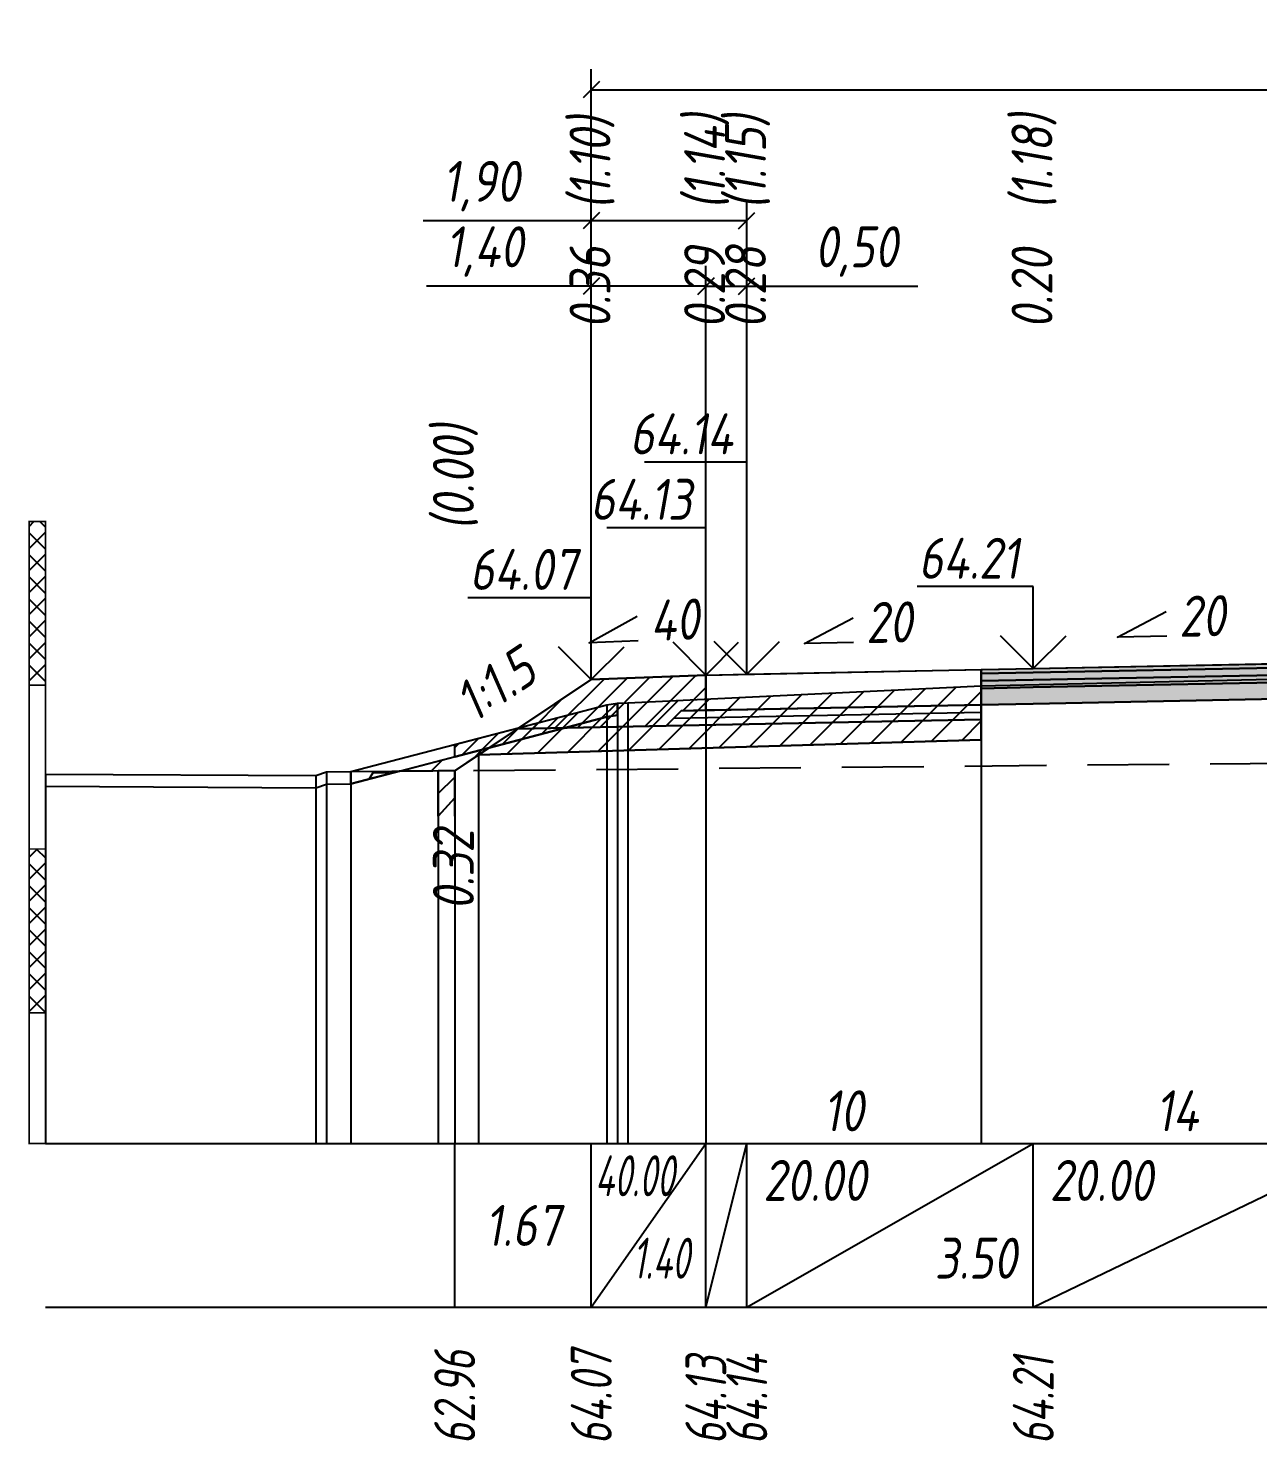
# Model space of a CAD drawing. Extents: x -717 to 1451, y -133302 to 233.
# Drawn here: x 78.9 to 154.1, y -42958.2 to -42871.9 of the extents above; entities that cross this region are included whole.
import ezdxf
from ezdxf.enums import TextEntityAlignment as Align

# ---------------------------------------------------------------- set-up
doc = ezdxf.new("R2010")
doc.units = 0
doc.linetypes.add('штриховая', pattern=[0.75, 0.5, -0.25])
for name, color, linetype in [('Интерполированный поперечник', 2, 'Continuous'), ('Код_514', 1, 'Continuous'), ('Контур_0', 7, 'Continuous'), ('Контур_2521', 7, 'Continuous'), ('Контур_2564', 7, 'Continuous'), ('Контур_2660', 7, 'Continuous'), ('Контур_2665', 7, 'Continuous'), ('Контур_400', 7, 'Continuous'), ('Контур_508', 7, 'Continuous'), ('Контур_512', 7, 'Continuous'), ('Контур_513', 7, 'Continuous'), ('Контур_818', 7, 'Continuous'), ('Красный поперечник', 1, 'Continuous'), ('Линейка абсолютных высот', 7, 'Continuous'), ('Объём_2501', 7, 'Continuous'), ('Объём_2564', 7, 'Continuous'), ('Объём_2650', 7, 'Continuous'), ('Объём_2660', 7, 'Continuous'), ('Объём_2661', 7, 'Continuous'), ('Объём_2663', 7, 'Continuous'), ('Объём_2665', 7, 'Continuous'), ('Объём_2666', 7, 'Continuous'), ('Объём_2753', 7, 'Continuous'), ('Откосы', 7, 'Continuous'), ('Отметки покрытия', 7, 'Continuous'), ('Рабочие отметки', 7, 'Continuous'), ('Рабочие отметки доп.', 7, 'Continuous'), ('Слои выравнивания', 7, 'Continuous'), ('Таблица', 7, 'Continuous'), ('Уклоны проезжей части', 7, 'Continuous'), ('Черный поперечник', 3, 'Continuous')]:
    doc.layers.add(name, color=color, linetype=linetype)
for name, color, linetype, true_color in [('Контур_2540', 2, 'Continuous', 0xffff00), ('Контур_2560', 2, 'Continuous', 0xffff00), ('Контур_2561', 7, 'Continuous', 0xff8040), ('Контур_2562', 3, 'Continuous', 0x00ff00), ('Контур_2563', 7, 'Continuous', 0xff8000), ('Контур_2570', 7, 'Continuous', 0x80ff00), ('Контур_2583', 3, 'Continuous', 0x00ff00), ('Контур_2725', 7, 'Continuous', 0x323232), ('Контур_2736', 4, 'Continuous', 0x00ffff), ('Контур_2737', 4, 'Continuous', 0x00ffff), ('Контур_2738', 4, 'Continuous', 0x00ffff), ('Контур_2739', 4, 'Continuous', 0x00ffff), ('Контур_2741', 4, 'Continuous', 0x00ffff), ('Контур_2742', 4, 'Continuous', 0x00ffff), ('Контур_2743', 4, 'Continuous', 0x00ffff), ('Контур_2744', 7, 'Continuous', 0xa4ffff), ('Контур_2745', 7, 'Continuous', 0xa4ffff), ('Контур_2747', 4, 'Continuous', 0x00ffff), ('Контур_2748', 4, 'Continuous', 0x00ffff), ('Контур_2749', 4, 'Continuous', 0x00ffff), ('Контур_2750', 4, 'Continuous', 0x00ffff), ('Контур_2751', 4, 'Continuous', 0x00ffff), ('Контур_2752', 4, 'Continuous', 0x00ffff), ('Контур_2760', 7, 'Continuous', 0x323232), ('Контур_2761', 7, 'Continuous', 0x323232), ('Контур_2762', 7, 'Continuous', 0x323232), ('Контур_2763', 7, 'Continuous', 0x323232), ('Контур_402', 7, 'Continuous', 0xff6464), ('Контур_703', 4, 'Continuous', 0x00ffff), ('Контур_705', 4, 'Continuous', 0x00ffff), ('Контур_707', 4, 'Continuous', 0x00ffff), ('Контур_720', 131, 'Continuous', 0xaaffff), ('Объём_2500', 7, 'Continuous', 0xc0c0c0), ('Объём_2520', 7, 'Continuous', 0x80ffff), ('Объём_2540', 2, 'Continuous', 0xffff00), ('Объём_2560', 2, 'Continuous', 0xffff00), ('Объём_2561', 7, 'Continuous', 0xff8040), ('Объём_2562', 3, 'Continuous', 0x00ff00), ('Объём_2563', 7, 'Continuous', 0xff8000), ('Объём_2570', 7, 'Continuous', 0x80ff00), ('Объём_2583', 3, 'Continuous', 0x00ff00), ('Объём_2592', 3, 'Continuous', 0x00ff00), ('Объём_2596', 3, 'Continuous', 0x00ff00), ('Объём_2600', 7, 'Continuous', 0x808000), ('Объём_2746', 2, 'Continuous', 0xffff00)]:
    doc.layers.add(name, color=color, linetype=linetype, true_color=true_color)
doc.styles.get("Standard").update_dxf_attribs({"font": 'txt', "height": 2.5})
doc.styles.add('М', font='romand.shx', dxfattribs={"width": 0.8, "oblique": 10, "height": 2.5})
doc.dimstyles.new('ISO-25', dxfattribs={"dimtxt": 2.5, "dimasz": 2.5, "dimexe": 1.25, "dimexo": 0.625, "dimtad": 1, "dimtxsty": 'Standard', "dimcen": 2.5, "dimadec": 0, "dimazin": 0, "dimtfac": 1, "dimtmove": 0, "dimatfit": 3, "dimfxl": 1, "dimarcsym": 0})
pattern_1 = [(45.0000013, (0, 0), (-0.67351924, 0.67351921), []), (135.0000003, (0, 0), (-0.673519222, -0.67351923), [])]

# ---------------------------------------------------------------- blocks, each defined once
blk = doc.blocks.new('_Oblique')
at = {"color": 0, "linetype": 'ByBlock', "lineweight": -2}
blk.add_line((-0.5, -0.5), (0.5, 0.5), dxfattribs=at)
blk = doc.blocks.new('*D1003')
at = {"color": 0, "lineweight": -2, "transparency": 16777216}
for p, q in [((113.344, -42911.099), (113.344, -42886.379)), ((120.344, -42910.819), (120.344, -42886.379)), ((113.344, -42887.629), (103.283, -42887.629)), ((120.344, -42887.629), (113.344, -42887.629))]:
    blk.add_line(p, q, dxfattribs=at)
at = {"layer": 'Defpoints', "color": 0, "transparency": 16777216}
for p in [(120.344, -42887.629), (113.344, -42911.724), (120.344, -42911.444)]:
    blk.add_point(p, dxfattribs=at)
at = {"color": 0, "lineweight": -2, "transparency": 16777216, "rotation": 180}
blk.add_blockref('_Oblique', (113.344, -42887.629), dxfattribs=at)
at = {"color": 0, "lineweight": -2, "transparency": 16777216}
blk.add_blockref('_Oblique', (120.344, -42887.629), dxfattribs=at)
at = {"color": 0, "transparency": 16777216, "insert": (106.823, -42885.516), "char_height": 2.5, "width": 8.75, "attachment_point": 5, "style": 'М'}
blk.add_mtext('1,40', dxfattribs=at)
blk = doc.blocks.new('*D1005')
at = {"color": 0, "lineweight": -2, "transparency": 16777216}
for p, q in [((120.344, -42910.819), (120.344, -42886.379)), ((122.844, -42910.769), (122.844, -42886.379)), ((120.344, -42887.629), (122.844, -42887.629)), ((122.844, -42887.629), (133.298, -42887.629))]:
    blk.add_line(p, q, dxfattribs=at)
at = {"layer": 'Defpoints', "color": 0, "transparency": 16777216}
for p in [(122.844, -42887.629), (120.344, -42911.444), (122.844, -42911.394)]:
    blk.add_point(p, dxfattribs=at)
at = {"color": 0, "lineweight": -2, "transparency": 16777216, "rotation": 180}
blk.add_blockref('_Oblique', (120.344, -42887.629), dxfattribs=at)
at = {"color": 0, "lineweight": -2, "transparency": 16777216}
blk.add_blockref('_Oblique', (122.844, -42887.629), dxfattribs=at)
at = {"color": 0, "transparency": 16777216, "insert": (129.537, -42885.516), "char_height": 2.5, "width": 9.16667, "attachment_point": 5, "style": 'М'}
blk.add_mtext('0,50', dxfattribs=at)
blk = doc.blocks.new('*D1008')
at = {"color": 0, "lineweight": -2, "transparency": 16777216}
for p, q in [((113.344, -42911.099), (113.344, -42882.379)), ((122.844, -42910.769), (122.844, -42882.379)), ((113.344, -42883.629), (103.076, -42883.629)), ((122.844, -42883.629), (113.344, -42883.629))]:
    blk.add_line(p, q, dxfattribs=at)
at = {"layer": 'Defpoints', "color": 0, "transparency": 16777216}
for p in [(122.844, -42883.629), (113.344, -42911.724), (122.844, -42911.394)]:
    blk.add_point(p, dxfattribs=at)
at = {"color": 0, "lineweight": -2, "transparency": 16777216, "rotation": 180}
blk.add_blockref('_Oblique', (113.344, -42883.629), dxfattribs=at)
at = {"color": 0, "lineweight": -2, "transparency": 16777216}
blk.add_blockref('_Oblique', (122.844, -42883.629), dxfattribs=at)
at = {"color": 0, "transparency": 16777216, "insert": (106.617, -42881.516), "char_height": 2.5, "width": 8.75, "attachment_point": 5, "style": 'М'}
blk.add_mtext('1,90', dxfattribs=at)
blk = doc.blocks.new('*D1009')
at = {"color": 0, "lineweight": -2, "transparency": 16777216}
for p, q in [((113.344, -42911.099), (113.344, -42874.379)), ((213.631, -42911.195), (213.631, -42874.379)), ((113.344, -42875.629), (213.631, -42875.629))]:
    blk.add_line(p, q, dxfattribs=at)
at = {"layer": 'Defpoints', "color": 0, "transparency": 16777216}
for p in [(213.631, -42875.629), (113.344, -42911.724), (213.631, -42911.82)]:
    blk.add_point(p, dxfattribs=at)
at = {"color": 0, "lineweight": -2, "transparency": 16777216, "rotation": 180}
blk.add_blockref('_Oblique', (113.344, -42875.629), dxfattribs=at)
at = {"color": 0, "lineweight": -2, "transparency": 16777216}
blk.add_blockref('_Oblique', (213.631, -42875.629), dxfattribs=at)
at = {"color": 0, "transparency": 16777216, "insert": (163.488, -42873.516), "char_height": 2.5, "width": 11.66667, "attachment_point": 5, "style": 'М'}
blk.add_mtext('20,06', dxfattribs=at)

msp = doc.modelspace()

# ---------------------------------------------------------------- hatches: boundary and pattern name
at = {"layer": 'Линейка абсолютных высот'}
h = msp.add_hatch(dxfattribs=at)
h.set_pattern_fill('ANSI37', scale=0.3, style=0)
h.set_pattern_definition(pattern_1)
h.paths.add_polyline_path([(80, -42912.007), (80, -42902.007), (79, -42902.007), (79, -42912.007)])
h = msp.add_hatch(dxfattribs=at)
h.set_pattern_fill('ANSI37', scale=0.3, style=0)
h.set_pattern_definition(pattern_1)
h.paths.add_polyline_path([(80, -42932.007), (80, -42922.007), (79, -42922.007), (79, -42932.007)])
at = {"layer": 'Объём_2563'}
h = msp.add_hatch(dxfattribs=at)
h.set_pattern_fill('ANSI31', color=256, scale=0.3)
h.paths.add_polyline_path([(113.344, -42911.662), (120.344, -42911.382), (120.344, -42913.532), (118.844, -42913.562), (117.926, -42914.48), (108.844, -42914.662)])
at = {"layer": 'Объём_2570'}
h = msp.add_hatch(dxfattribs=at)
h.set_pattern_fill('ANSI31', color=256, scale=0.2)
h.paths.add_polyline_path([(114.939, -42913.84), (114.285, -42913.942), (105, -42916.372), (105, -42915.622), (114.285, -42913.192), (114.939, -42913.09)])
at = {"layer": 'Объём_2600'}
h = msp.add_hatch(dxfattribs=at)
h.set_pattern_fill('ANSI31', color=6, scale=0.4)
h.paths.add_polyline_path([(115.571, -42913.071), (137.167, -42912.032), (137.167, -42915.334), (106.453, -42916.256), (105, -42917.224), (105, -42918.88), (104, -42920), (104, -42917.233), (101.624, -42917.255), (114.285, -42913.942), (114.939, -42913.84), (114.939, -42913.09)])
h = msp.add_hatch(dxfattribs=at)
h.set_pattern_fill('HONEY', color=5, scale=0.3)
h.paths.add_polyline_path([(98.655, -42918.032), (98.655, -42917.282), (101.624, -42917.255)])
at = {"layer": 'Слои выравнивания'}
for color, points in [(2, [(137.167, -42911.045), (140.344, -42910.982), (159.248, -42910.604), (159.529, -42910.598), (161.094, -42910.567), (161.094, -42910.817), (159.529, -42910.848), (159.248, -42910.854), (140.344, -42911.232), (137.167, -42911.295)]), (3, [(137.167, -42911.295), (140.344, -42911.232), (159.248, -42910.854), (159.529, -42910.848), (161.094, -42910.817), (161.094, -42911.267), (159.529, -42911.298), (159.248, -42911.304), (140.344, -42911.682), (137.167, -42911.745)]), (4, [(137.167, -42911.745), (140.344, -42911.682), (159.248, -42911.304), (159.529, -42911.298), (161.094, -42911.267), (161.094, -42911.717), (159.529, -42911.748), (159.248, -42911.754), (140.344, -42912.132), (137.167, -42912.195)]), (5, [(137.167, -42912.195), (140.344, -42912.132), (159.248, -42911.754), (159.529, -42911.748), (161.094, -42911.717), (161.094, -42912.717), (159.529, -42912.748), (159.248, -42912.754), (140.344, -42913.132), (137.167, -42913.195)])]:
    msp.add_hatch(color=color, dxfattribs=at).paths.add_polyline_path(points)

# ---------------------------------------------------------------- linework, layer by layer
at = {"layer": 'Интерполированный поперечник', "linetype": 'штриховая', "ltscale": 10, "flags": 128}
msp.add_lwpolyline([(98.655, -42917.282), (214.459, -42916.23)], dxfattribs=at)
at = {"layer": 'Код_514'}
for p, q in [((105, -42950), (105, -42940)), ((113.344, -42950), (113.344, -42940)), ((113.344, -42950), (120.344, -42940)), ((120.344, -42950), (120.344, -42940)), ((120.344, -42950), (122.844, -42940)), ((122.844, -42950), (122.844, -42940)), ((122.844, -42950), (140.344, -42940)), ((140.344, -42950), (140.344, -42940)), ((140.344, -42950), (161.094, -42940))]:
    msp.add_line(p, q, dxfattribs=at)
at = {"layer": 'Контур_0', "flags": 128}
for points in [[(113.344, -42911.662), (105, -42917.224), (105, -42917.224), (105, -42917.224), (105, -42917.224), (105, -42917.224), (105, -42917.224), (105, -42917.224), (105, -42917.224), (105, -42917.224), (105, -42917.224), (105, -42917.224), (105, -42917.224), (105, -42917.224), (105, -42917.224), (105, -42920)], [(113.344, -42911.662), (105, -42917.224), (105, -42917.224), (105, -42917.224), (105, -42917.224), (105, -42917.224), (105, -42917.224), (105, -42917.224), (105, -42917.224), (105, -42917.224), (105, -42917.224), (105, -42917.224), (105, -42917.224), (105, -42917.224), (105, -42917.224), (105, -42920), (105, -42920), (105, -42917.224), (105, -42917.224), (105, -42917.224), (105, -42917.224), (105, -42917.224), (105, -42917.224), (105, -42917.224), (105, -42917.224), (105, -42917.224), (105, -42917.224), (105, -42917.224), (105, -42917.224), (105, -42917.224)], [(122.844, -42913.482), (120.344, -42913.532), (120.344, -42911.382), (137.167, -42911.045), (137.167, -42913.195), (122.844, -42913.482), (122.844, -42913.482)], [(118.844, -42913.562), (137.167, -42913.195), (137.167, -42914.095), (117.926, -42914.48), (118.844, -42913.562), (118.844, -42913.562)], [(108.844, -42914.662), (117.926, -42914.48), (118.844, -42913.562), (120.344, -42913.532)]]:
    msp.add_lwpolyline(points, dxfattribs=at)
at = {"layer": 'Контур_2521', "color": 250, "flags": 128}
msp.add_lwpolyline([(118.385, -42914.021), (137.167, -42913.645)], dxfattribs=at)
at = {"layer": 'Контур_2540', "flags": 128}
msp.add_lwpolyline([(117.926, -42914.48), (137.167, -42914.095), (137.167, -42915.334), (106.453, -42916.256), (108.844, -42914.662), (117.926, -42914.48), (117.926, -42914.48)], dxfattribs=at)
at = {"layer": 'Контур_2560', "flags": 128}
msp.add_lwpolyline([(113.344, -42911.662), (113.344, -42911.662), (113.344, -42911.662), (120.344, -42911.382)], dxfattribs=at)
at = {"layer": 'Контур_2561', "flags": 128}
msp.add_lwpolyline([(120.344, -42911.382), (120.344, -42911.382), (113.344, -42911.662), (113.344, -42911.662), (120.344, -42911.382)], dxfattribs=at)
at = {"layer": 'Контур_2562', "flags": 128}
msp.add_lwpolyline([(113.344, -42911.662), (113.344, -42911.662), (113.344, -42911.662), (113.344, -42911.662), (113.344, -42911.662)], dxfattribs=at)
at = {"layer": 'Контур_2563', "flags": 128}
msp.add_lwpolyline([(113.344, -42911.662), (120.344, -42911.382), (120.344, -42913.532), (118.844, -42913.562), (117.926, -42914.48), (108.844, -42914.662), (113.344, -42911.662), (113.344, -42911.662)], dxfattribs=at)
at = {"layer": 'Контур_2564', "flags": 128}
msp.add_lwpolyline([(113.344, -42911.662), (120.344, -42911.382)], dxfattribs=at)
at = {"layer": 'Контур_2570', "flags": 128}
msp.add_lwpolyline([(80, -42918.176), (96.522, -42918.268), (97.16, -42918.047), (98.655, -42918.032), (98.655, -42918.032), (114.285, -42913.942), (114.939, -42913.84), (114.939, -42913.09), (115.571, -42913.071), (137.167, -42912.032), (159.248, -42911.523), (159.529, -42911.529), (161.094, -42911.558), (182.744, -42911.961), (185.786, -42912.139), (204.26, -42912.88), (204.26, -42913.63), (206.138, -42914.282), (214.459, -42916.98), (214.459, -42916.98), (216.788, -42917.243), (255.129, -42917.584)], dxfattribs=at)
at = {"layer": 'Контур_2583', "flags": 128}
msp.add_lwpolyline([(104, -42920), (105, -42918.88), (105, -42917.224), (104, -42917.224), (104, -42920)], dxfattribs=at)
at = {"layer": 'Контур_2660', "flags": 128}
msp.add_lwpolyline([(106.453, -42916.256), (137.167, -42915.334)], dxfattribs=at)
at = {"layer": 'Контур_2665', "flags": 128}
msp.add_lwpolyline([(113.344, -42911.662), (113.344, -42911.662)], dxfattribs=at)
at = {"layer": 'Контур_2725', "flags": 128}
msp.add_lwpolyline([(137.167, -42913.195), (140.344, -42913.132), (159.248, -42912.754), (159.529, -42912.748), (161.094, -42912.717), (181.844, -42913.132), (182.744, -42913.15)], dxfattribs=at)
at = {"layer": 'Контур_2736', "flags": 128}
msp.add_lwpolyline([(113.344, -42911.662), (105, -42917.224)], dxfattribs=at)
at = {"layer": 'Контур_2737', "flags": 128}
msp.add_lwpolyline([(105, -42917.224), (105, -42917.224)], dxfattribs=at)
at = {"layer": 'Контур_2738', "flags": 128}
msp.add_lwpolyline([(105, -42917.224), (105, -42917.224)], dxfattribs=at)
at = {"layer": 'Контур_2739', "flags": 128}
msp.add_lwpolyline([(105, -42917.224), (105, -42917.224)], dxfattribs=at)
at = {"layer": 'Контур_2741', "flags": 128}
msp.add_lwpolyline([(105, -42917.224), (105, -42917.224)], dxfattribs=at)
at = {"layer": 'Контур_2742', "flags": 128}
msp.add_lwpolyline([(105, -42917.224), (105, -42917.224)], dxfattribs=at)
at = {"layer": 'Контур_2743', "flags": 128}
msp.add_lwpolyline([(105, -42917.224), (105, -42917.224)], dxfattribs=at)
at = {"layer": 'Контур_2744', "flags": 128}
msp.add_lwpolyline([(105, -42917.224), (105, -42917.224)], dxfattribs=at)
msp.add_lwpolyline([(105, -42917.224), (105, -42917.224)], dxfattribs=at)
msp.add_lwpolyline([(105, -42917.224), (105, -42917.224)], dxfattribs=at)
msp.add_lwpolyline([(105, -42917.224), (105, -42917.224)], dxfattribs=at)
msp.add_lwpolyline([(105, -42917.224), (105, -42917.224)], dxfattribs=at)
msp.add_lwpolyline([(105, -42917.224), (105, -42917.224)], dxfattribs=at)
at = {"layer": 'Контур_2745', "flags": 128}
msp.add_lwpolyline([(105, -42917.224), (105, -42917.224)], dxfattribs=at)
msp.add_lwpolyline([(105, -42917.224), (105, -42917.224)], dxfattribs=at)
msp.add_lwpolyline([(105, -42917.224), (105, -42917.224)], dxfattribs=at)
msp.add_lwpolyline([(105, -42917.224), (105, -42917.224)], dxfattribs=at)
msp.add_lwpolyline([(105, -42917.224), (105, -42917.224)], dxfattribs=at)
msp.add_lwpolyline([(105, -42917.224), (105, -42917.224)], dxfattribs=at)
at = {"layer": 'Контур_2747', "flags": 128}
msp.add_lwpolyline([(105, -42917.224), (105, -42917.224)], dxfattribs=at)
at = {"layer": 'Контур_2748', "flags": 128}
msp.add_lwpolyline([(105, -42917.224), (105, -42917.224)], dxfattribs=at)
at = {"layer": 'Контур_2749', "flags": 128}
msp.add_lwpolyline([(105, -42917.224), (105, -42917.224)], dxfattribs=at)
at = {"layer": 'Контур_2750', "flags": 128}
msp.add_lwpolyline([(105, -42917.224), (105, -42917.224)], dxfattribs=at)
at = {"layer": 'Контур_2751', "flags": 128}
msp.add_lwpolyline([(105, -42917.224), (105, -42917.224)], dxfattribs=at)
at = {"layer": 'Контур_2752', "flags": 128}
msp.add_lwpolyline([(105, -42917.224), (105, -42917.224)], dxfattribs=at)
at = {"layer": 'Контур_2760', "flags": 128}
msp.add_lwpolyline([(137.167, -42911.045), (140.344, -42910.982), (159.248, -42910.604), (159.529, -42910.598), (161.094, -42910.567), (181.844, -42910.982), (182.744, -42911)], dxfattribs=at)
at = {"layer": 'Контур_2761', "flags": 128}
msp.add_lwpolyline([(137.167, -42911.295), (140.344, -42911.232), (159.248, -42910.854), (159.529, -42910.848), (161.094, -42910.817), (181.844, -42911.232), (182.744, -42911.25)], dxfattribs=at)
at = {"layer": 'Контур_2762', "flags": 128}
msp.add_lwpolyline([(137.167, -42911.745), (140.344, -42911.682), (159.248, -42911.304), (159.529, -42911.298), (161.094, -42911.267), (181.844, -42911.682), (182.744, -42911.7)], dxfattribs=at)
at = {"layer": 'Контур_2763', "flags": 128}
msp.add_lwpolyline([(137.167, -42912.195), (140.344, -42912.132), (159.248, -42911.754), (159.529, -42911.748), (161.094, -42911.717), (181.844, -42912.132), (182.744, -42912.15)], dxfattribs=at)
at = {"layer": 'Контур_400', "flags": 128}
msp.add_lwpolyline([(120.344, -42911.382), (122.844, -42911.332), (122.844, -42911.332), (122.844, -42911.332), (122.844, -42911.332), (122.844, -42911.332), (122.844, -42911.332), (140.344, -42910.982), (161.094, -42910.567)], dxfattribs=at)
at = {"layer": 'Контур_402', "flags": 128}
msp.add_lwpolyline([(106.453, -42916.256), (137.167, -42915.334), (137.167, -42913.195), (161.094, -42912.717), (182.744, -42913.15), (182.744, -42915.266), (220.598, -42916.402)], dxfattribs=at)
at = {"layer": 'Контур_508', "flags": 128}
msp.add_lwpolyline([(104, -42920), (105, -42918.88), (105, -42917.224), (106.453, -42916.256), (137.167, -42915.334), (137.167, -42913.195), (161.094, -42912.717), (182.744, -42913.15), (182.744, -42915.266), (220.598, -42916.402), (224.521, -42919.017), (226.521, -42919.017), (230.129, -42916.611)], dxfattribs=at)
at = {"layer": 'Контур_512', "flags": 128}
msp.add_lwpolyline([(104, -42920), (105, -42918.88), (105, -42917.224), (106.453, -42916.256), (137.167, -42915.334)], dxfattribs=at)
at = {"layer": 'Контур_513', "flags": 128}
msp.add_lwpolyline([(104, -42920), (105, -42918.88), (105, -42917.224), (106.453, -42916.256), (137.167, -42915.334), (137.167, -42913.195), (161.094, -42912.717), (182.744, -42913.15), (182.744, -42915.266), (220.598, -42916.402), (224.521, -42919.017), (226.521, -42919.017), (230.129, -42916.611)], dxfattribs=at)
at = {"layer": 'Контур_703', "flags": 128}
for points in [[(113.344, -42911.662), (105, -42917.224)], [(105, -42917.224), (105, -42920)]]:
    msp.add_lwpolyline(points, dxfattribs=at)
at = {"layer": 'Контур_705', "flags": 128}
msp.add_lwpolyline([(105, -42917.224), (105, -42917.224)], dxfattribs=at)
at = {"layer": 'Контур_707', "flags": 128}
msp.add_lwpolyline([(105, -42920), (105, -42917.224)], dxfattribs=at)
at = {"layer": 'Контур_720', "flags": 128}
msp.add_lwpolyline([(105, -42920), (105, -42920)], dxfattribs=at)
at = {"layer": 'Контур_818', "flags": 128}
msp.add_lwpolyline([(105, -42916.372), (114.285, -42913.942), (114.939, -42913.84), (114.939, -42913.09), (115.571, -42913.071), (137.167, -42912.032), (159.248, -42911.523), (159.529, -42911.529), (161.094, -42911.558), (182.744, -42911.961), (185.786, -42912.139), (204.26, -42912.88), (204.26, -42913.63), (206.138, -42914.282), (214.459, -42916.98), (214.459, -42916.98), (216.788, -42917.243), (230.129, -42917.361)], dxfattribs=at)
at = {"layer": 'Красный поперечник'}
for p, q in [((140.344, -42910.982), (161.094, -42910.567)), ((105, -42917.224), (113.344, -42911.662)), ((113.344, -42911.662), (120.344, -42911.382)), ((120.344, -42911.382), (122.844, -42911.332)), ((122.844, -42911.332), (140.344, -42910.982)), ((137.167, -42915.334), (137.167, -42940)), ((106.453, -42916.256), (106.453, -42940)), ((105, -42917.224), (105, -42940)), ((105, -42918.88), (105, -42940)), ((104, -42920), (104, -42940))]:
    msp.add_line(p, q, dxfattribs=at)
at = {"layer": 'Линейка абсолютных высот', "color": 7, "const_width": 0.1, "flags": 128}
for points in [[(80, -42912.007), (80, -42902.007), (79, -42902.007), (79, -42912.007), (80, -42912.007)], [(80, -42922.007), (80, -42912.007), (79, -42912.007), (79, -42922.007), (80, -42922.007)], [(80, -42932.007), (80, -42922.007), (79, -42922.007), (79, -42932.007), (80, -42932.007)], [(80, -42940), (80, -42932.007), (79, -42932.007), (79, -42940), (80, -42940)]]:
    msp.add_lwpolyline(points, dxfattribs=at)
at = {"layer": 'Объём_2500', "flags": 128}
msp.add_lwpolyline([(122.844, -42913.482), (120.344, -42913.532), (120.344, -42911.382), (137.167, -42911.045), (137.167, -42913.195), (122.844, -42913.482), (122.844, -42913.482)], dxfattribs=at)
at = {"layer": 'Объём_2501', "flags": 128}
msp.add_lwpolyline([(120.344, -42911.382), (122.844, -42911.332), (122.844, -42911.332), (122.844, -42911.332), (122.844, -42911.332), (122.844, -42911.332), (122.844, -42911.332), (140.344, -42910.982), (161.094, -42910.567)], dxfattribs=at)
at = {"layer": 'Объём_2520', "color": 250, "flags": 128}
msp.add_lwpolyline([(118.844, -42913.562), (137.167, -42913.195), (137.167, -42914.095), (117.926, -42914.48), (118.844, -42913.562), (118.844, -42913.562)], dxfattribs=at)
at = {"layer": 'Объём_2540', "flags": 128}
msp.add_lwpolyline([(117.926, -42914.48), (137.167, -42914.095), (137.167, -42915.334), (106.453, -42916.256), (108.844, -42914.662), (117.926, -42914.48), (117.926, -42914.48)], dxfattribs=at)
at = {"layer": 'Объём_2560', "flags": 128}
msp.add_lwpolyline([(113.344, -42911.662), (113.344, -42911.662), (113.344, -42911.662), (120.344, -42911.382)], dxfattribs=at)
at = {"layer": 'Объём_2561', "flags": 128}
msp.add_lwpolyline([(120.344, -42911.382), (120.344, -42911.382), (113.344, -42911.662), (113.344, -42911.662), (120.344, -42911.382)], dxfattribs=at)
at = {"layer": 'Объём_2562', "flags": 128}
msp.add_lwpolyline([(113.344, -42911.662), (113.344, -42911.662), (113.344, -42911.662), (113.344, -42911.662), (113.344, -42911.662)], dxfattribs=at)
at = {"layer": 'Объём_2563', "color": 250, "flags": 128}
msp.add_lwpolyline([(113.344, -42911.662), (120.344, -42911.382), (120.344, -42913.532), (118.844, -42913.562), (117.926, -42914.48), (108.844, -42914.662), (113.344, -42911.662), (113.344, -42911.662)], dxfattribs=at)
at = {"layer": 'Объём_2564', "flags": 128}
msp.add_lwpolyline([(113.344, -42911.662), (120.344, -42911.382)], dxfattribs=at)
at = {"layer": 'Объём_2570', "flags": 128}
msp.add_lwpolyline([(114.939, -42913.84), (114.285, -42913.942), (105, -42916.372), (105, -42915.622), (114.285, -42913.192), (114.939, -42913.09), (114.939, -42913.84), (114.939, -42913.84)], dxfattribs=at)
at = {"layer": 'Объём_2583', "flags": 128}
msp.add_lwpolyline([(104, -42920), (105, -42918.88), (105, -42917.224), (104, -42917.224), (104, -42920)], dxfattribs=at)
at = {"layer": 'Объём_2592', "flags": 128}
msp.add_lwpolyline([(105, -42917.224), (105, -42920), (105, -42917.224)], dxfattribs=at)
at = {"layer": 'Объём_2596', "flags": 128}
msp.add_lwpolyline([(105, -42917.224), (105, -42920), (105, -42917.224)], dxfattribs=at)
at = {"layer": 'Объём_2600', "color": 5, "flags": 128}
msp.add_lwpolyline([(98.655, -42918.032), (98.655, -42917.282), (101.624, -42917.255), (98.655, -42918.032), (98.655, -42918.032)], dxfattribs=at)
at = {"layer": 'Объём_2650', "color": 6, "flags": 128}
msp.add_lwpolyline([(115.571, -42913.071), (137.167, -42912.032), (137.167, -42915.334), (106.453, -42916.256), (105, -42917.224), (105, -42918.88), (104, -42920), (104, -42917.233), (101.624, -42917.255), (114.285, -42913.942), (114.939, -42913.84), (114.939, -42913.09), (115.571, -42913.071), (115.571, -42913.071)], dxfattribs=at)
at = {"layer": 'Объём_2660', "flags": 128}
msp.add_lwpolyline([(106.453, -42916.256), (137.167, -42915.334)], dxfattribs=at)
at = {"layer": 'Объём_2661', "flags": 128}
msp.add_lwpolyline([(113.344, -42911.662), (105, -42917.224)], dxfattribs=at)
at = {"layer": 'Объём_2663', "flags": 128}
msp.add_lwpolyline([(105, -42917.224), (105, -42920), (105, -42917.224)], dxfattribs=at)
at = {"layer": 'Объём_2665', "flags": 128}
msp.add_lwpolyline([(113.344, -42911.662), (113.344, -42911.662)], dxfattribs=at)
at = {"layer": 'Объём_2666', "flags": 128}
msp.add_lwpolyline([(113.344, -42911.662), (105, -42917.224)], dxfattribs=at)
at = {"layer": 'Объём_2746', "flags": 128}
msp.add_lwpolyline([(115.571, -42913.071), (137.167, -42912.032), (137.167, -42915.334), (106.453, -42916.256), (107.106, -42915.82), (114.285, -42913.942), (114.939, -42913.84), (114.939, -42913.09), (115.571, -42913.071), (115.571, -42913.071)], dxfattribs=at)
at = {"layer": 'Объём_2753', "flags": 128}
msp.add_lwpolyline([(137.167, -42911.045), (137.167, -42911.045)], dxfattribs=at)
at = {"layer": 'Откосы', "color": 1, "flags": 128}
for points in [[(116.213, -42909.29), (113.216, -42909.41), (116.153, -42907.791)], [(129.368, -42909.39), (126.369, -42909.45), (129.338, -42907.89)], [(148.493, -42909.007), (145.494, -42909.067), (148.463, -42907.508)]]:
    msp.add_lwpolyline(points, dxfattribs=at)
at = {"layer": 'Отметки покрытия', "color": 1}
for p, q in [((122.844, -42898.382), (116.594, -42898.382)), ((122.844, -42911.332), (122.844, -42898.382)), ((120.344, -42902.382), (114.294, -42902.382)), ((120.344, -42911.382), (120.344, -42902.382)), ((140.344, -42905.982), (133.244, -42905.982)), ((140.344, -42910.982), (140.344, -42905.982)), ((113.344, -42906.662), (105.794, -42906.662)), ((113.344, -42911.662), (113.344, -42906.662)), ((140.344, -42910.982), (138.344, -42908.982)), ((140.344, -42910.982), (142.344, -42908.982)), ((113.344, -42911.662), (111.344, -42909.662)), ((113.344, -42911.662), (115.344, -42909.662)), ((120.344, -42911.382), (118.344, -42909.382)), ((120.344, -42911.382), (122.344, -42909.382)), ((122.844, -42911.332), (120.844, -42909.332)), ((122.844, -42911.332), (124.844, -42909.332))]:
    msp.add_line(p, q, dxfattribs=at)
at = {"layer": 'Слои выравнивания'}
for p, q in [((120.344, -42911.382), (120.344, -42940)), ((137.167, -42911.045), (137.167, -42940))]:
    msp.add_line(p, q, dxfattribs=at)
at = {"layer": 'Слои выравнивания', "color": 2, "flags": 128}
msp.add_lwpolyline([(137.167, -42911.045), (140.344, -42910.982), (159.248, -42910.604), (159.529, -42910.598), (161.094, -42910.567), (161.094, -42910.817), (159.529, -42910.848), (159.248, -42910.854), (140.344, -42911.232), (137.167, -42911.295)], close=True, dxfattribs=at)
at = {"layer": 'Слои выравнивания', "color": 3, "flags": 128}
msp.add_lwpolyline([(137.167, -42911.295), (140.344, -42911.232), (159.248, -42910.854), (159.529, -42910.848), (161.094, -42910.817), (161.094, -42911.267), (159.529, -42911.298), (159.248, -42911.304), (140.344, -42911.682), (137.167, -42911.745)], close=True, dxfattribs=at)
at = {"layer": 'Слои выравнивания', "color": 4, "flags": 128}
msp.add_lwpolyline([(137.167, -42911.745), (140.344, -42911.682), (159.248, -42911.304), (159.529, -42911.298), (161.094, -42911.267), (161.094, -42911.717), (159.529, -42911.748), (159.248, -42911.754), (140.344, -42912.132), (137.167, -42912.195)], close=True, dxfattribs=at)
at = {"layer": 'Слои выравнивания', "color": 5, "flags": 128}
msp.add_lwpolyline([(137.167, -42912.195), (140.344, -42912.132), (159.248, -42911.754), (159.529, -42911.748), (161.094, -42911.717), (161.094, -42912.717), (159.529, -42912.748), (159.248, -42912.754), (140.344, -42913.132), (137.167, -42913.195)], close=True, dxfattribs=at)
at = {"layer": 'Таблица'}
for p, q in [((80, -42940), (255.129, -42940)), ((80, -42950), (255.129, -42950))]:
    msp.add_line(p, q, dxfattribs=at)
at = {"layer": 'Черный поперечник', "color": 7}
for p, q in [((137.167, -42912.032), (137.167, -42940)), ((114.285, -42913.192), (114.285, -42940)), ((114.939, -42913.09), (114.939, -42940)), ((115.571, -42913.071), (115.571, -42940)), ((80, -42917.426), (80, -42940)), ((96.522, -42917.518), (96.522, -42940)), ((97.16, -42917.297), (97.16, -42940)), ((98.655, -42917.282), (98.655, -42940))]:
    msp.add_line(p, q, dxfattribs=at)
at = {"layer": 'Черный поперечник', "flags": 128}
msp.add_lwpolyline([(80, -42917.426), (96.522, -42917.518), (97.16, -42917.297), (98.655, -42917.282), (114.285, -42913.192), (114.939, -42913.09), (115.571, -42913.071), (137.167, -42912.032), (159.248, -42911.523), (159.529, -42911.529), (161.094, -42911.558), (182.744, -42911.961), (185.786, -42912.139), (204.26, -42912.88), (206.138, -42913.532), (214.459, -42916.23), (216.788, -42916.493), (255.129, -42916.834)], dxfattribs=at)

# ---------------------------------------------------------------- texts
at = {"layer": 'Код_514', "style": 'М', "oblique": 10}
for s, width, p in [('40.00', 0.6, (113.565, -42940.717)), ('20.00', 0.8, (123.844, -42941)), ('20.00', 0.8, (141.344, -42941))]:
    msp.add_text(s, height=2.5, dxfattribs=dict(at, width=width)).set_placement(p, align=Align.TOP_LEFT)
at = {"layer": 'Код_514', "style": 'М', "oblique": 10, "width": 0.8}
msp.add_text('1.67', height=2.5, dxfattribs=at).set_placement((109.172, -42945), align=Align.MIDDLE_CENTER)
at = {"layer": 'Код_514', "style": 'М', "oblique": 10}
for s, width, p in [('1.40', 0.6, (119.344, -42949)), ('3.50', 0.8, (139.344, -42949))]:
    msp.add_text(s, height=2.5, dxfattribs=dict(at, width=width)).set_placement(p, align=Align.BOTTOM_RIGHT)
at = {"layer": 'Код_514', "style": 'М', "oblique": 10, "width": 0.7}
for s, p in [('62.96', (105, -42958.382)), ('64.07', (113.344, -42958.382)), ('64.13', (120.344, -42958.382)), ('64.14', (122.844, -42958.382)), ('64.21', (140.344, -42958.382))]:
    msp.add_text(s, height=2.5, rotation=90, dxfattribs=at).set_placement(p, align=Align.MIDDLE_LEFT)
at = {"layer": 'Отметки покрытия', "color": 1, "style": 'М', "oblique": 10, "width": 0.8}
for s, p in [('64.14', (121.985, -42898.65)), ('64.13', (119.485, -42902.65)), ('64.21', (139.485, -42906.25)), ('64.07', (112.485, -42906.93))]:
    msp.add_text(s, height=2.5, dxfattribs=at).set_placement(p, align=Align.BOTTOM_RIGHT)
at = {"layer": 'Рабочие отметки', "color": 1, "style": 'М', "oblique": 10, "width": 0.8}
for s, p in [('0.28', (122.766, -42890.227)), ('0.36', (113.266, -42890.227)), ('0.29', (120.266, -42890.227)), ('0.20', (140.266, -42890.227))]:
    msp.add_text(s, height=2.5, rotation=90, dxfattribs=at).set_placement(p, align=Align.MIDDLE_LEFT)
msp.add_text('0.32', height=2.5, rotation=90, dxfattribs=at).set_placement((104.922, -42920.811), align=Align.MIDDLE_RIGHT)
at = {"layer": 'Рабочие отметки доп.', "color": 1, "style": 'М', "oblique": 10, "width": 0.8}
for s, p in [('(1.10)', (113.266, -42882.927)), ('(1.14)', (120.266, -42882.927)), ('(1.15)', (122.766, -42882.927)), ('(1.18)', (140.266, -42882.927)), ('(0.00)', (104.922, -42902.524))]:
    msp.add_text(s, height=2.5, rotation=90, dxfattribs=at).set_placement(p, align=Align.MIDDLE_LEFT)
at = {"layer": 'Слои выравнивания', "style": 'М', "oblique": 10, "width": 0.8}
for s, p in [('10', (128.756, -42940)), ('14', (149.131, -42940))]:
    msp.add_text(s, height=2.5, dxfattribs=at).set_placement(p, align=Align.BOTTOM_CENTER)
at = {"layer": 'Уклоны проезжей части', "color": 1, "style": 'М', "oblique": 10, "width": 0.8}
for s, rotation, p in [('20', 1.14576, (150.699, -42909.774)), ('40', 2.29061, (118.518, -42910.006)), ('20', 1.14576, (131.574, -42910.157)), ('1:1.5', 33.69007, (108.617, -42913.611))]:
    msp.add_text(s, height=2.5, rotation=rotation, dxfattribs=at).set_placement(p, align=Align.BOTTOM_CENTER)

# ---------------------------------------------------------------- dimensions: what is measured, and where the dimension line sits
at = {"color": 5}
dim = msp.add_linear_dim(base=(213.631, -42875.629), p1=(113.344, -42911.724), p2=(213.631, -42911.82), angle=180, dimstyle='ISO-25', override={"dimasz": 1, "dimlfac": 0.2, "dimzin": 0, "dimtxsty": 'М', "dimblk1": 'Oblique', "dimblk2": 'Oblique', "dimsah": 1}, dxfattribs=at)
dim.commit()
dim.dimension.update_dxf_attribs({"geometry": '*D1009', "text_midpoint": (163.488, -42873.516)})
for base, p1, p2, picture, middle in [((122.844, -42883.629), (113.344, -42911.724), (122.844, -42911.394), '*D1008', (106.617, -42883.629)), ((120.344, -42887.629), (113.344, -42911.724), (120.344, -42911.444), '*D1003', (106.823, -42887.629)), ((122.844, -42887.629), (120.344, -42911.444), (122.844, -42911.394), '*D1005', (129.537, -42887.629))]:
    dim = msp.add_linear_dim(base=base, p1=p1, p2=p2, angle=180, dimstyle='ISO-25', override={"dimasz": 1, "dimlfac": 0.2, "dimzin": 0, "dimtxsty": 'М', "dimblk1": 'Oblique', "dimblk2": 'Oblique', "dimsah": 1}, dxfattribs=at)
    dim.commit()
    dim.dimension.update_dxf_attribs({"geometry": picture, "text_midpoint": middle, "dimtype": 160})

doc.saveas('drawing.dxf')
